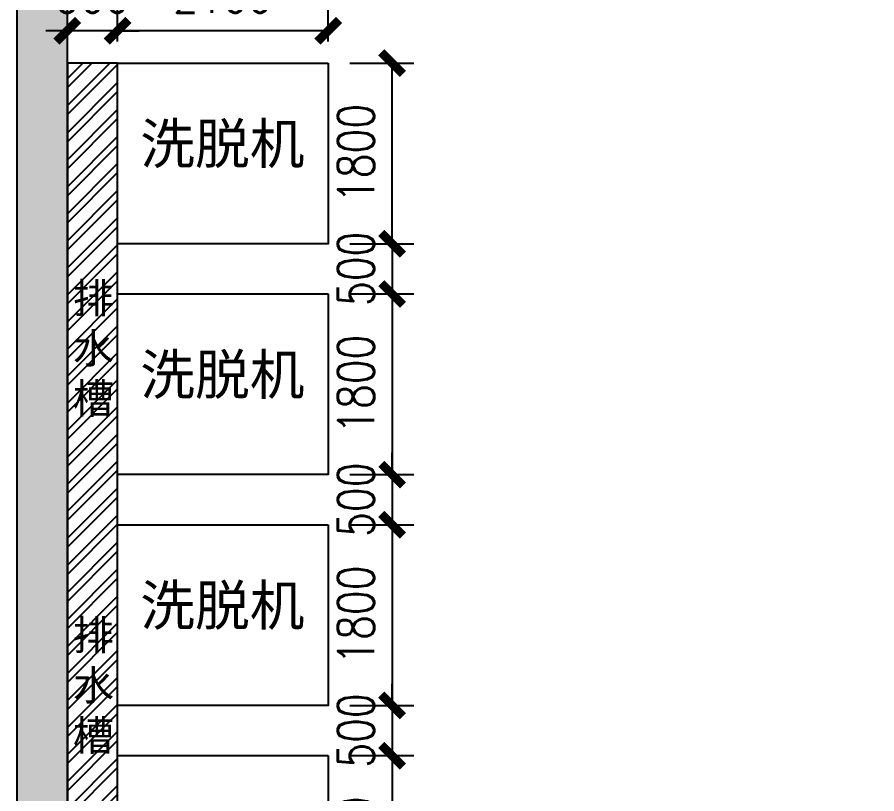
# Model space of a CAD drawing. Header units: millimetres. Extents: x 28866 to 196092, y 16567 to 68963.
# Drawn here: x 111247 to 119815, y 48844 to 56581 of the extents above; entities that cross this region are included whole.
import ezdxf

# ---------------------------------------------------------------- set-up
doc = ezdxf.new("R2010")
doc.units = ezdxf.units.MM
for name, color, linetype in [('font_blue', 142, 'Continuous'), ('font_grey', 254, 'Continuous'), ('green', 122, 'Continuous'), ('wall', 250, 'Continuous')]:
    doc.layers.add(name, color=color, linetype=linetype)
doc.styles.add('ROMANS', font='ROMANS.shx', dxfattribs={"width": 0.8, "bigfont": 'hhztxt.shx'})
doc.styles.get("Standard").update_dxf_attribs({"font": 'arial.ttf', "height": 200})
doc.dimstyles.new('dim1-150', dxfattribs={"dimscale": 180, "dimtxt": 2, "dimasz": 1.2, "dimexe": 1.2, "dimexo": 1.2, "dimgap": 1, "dimtad": 1, "dimdec": 0, "dimdsep": 46, "dimtxsty": 'ROMANS', "dimblk": 'ARCHTICK', "dimcen": 0, "dimadec": 0, "dimazin": 0, "dimtfac": 0.71, "dimtdec": 0, "dimtix": 1, "dimtmove": 0, "dimatfit": 3, "dimldrblk": 'ARCHTICK', "dimfxl": 0, "dimtolj": 1, "dimtzin": 0, "dimarcsym": 0})

# ---------------------------------------------------------------- blocks, each defined once
blk = doc.blocks.new('_ArchTick')
at = {"color": 0, "linetype": 'ByBlock', "const_width": 0.4}
blk.add_lwpolyline([(-0.5, -0.5), (0.5, 0.5)], dxfattribs=at)
blk = doc.blocks.new('*D92')
at = {"layer": 'Defpoints', "color": 0, "transparency": 16777216}
for p in [(111747.4, 56446.3), (111747.4, 56124.3), (112247.4, 56124.3)]:
    blk.add_point(p, dxfattribs=at)
at = {"layer": 'font_grey', "color": 0, "lineweight": -2, "transparency": 16777216}
for p, q in [((111747.4, 56340.3), (111747.4, 56662.3)), ((112247.4, 56340.3), (112247.4, 56662.3)), ((111747.4, 56446.3), (111531.4, 56446.3)), ((112247.4, 56446.3), (111747.4, 56446.3)), ((112247.4, 56446.3), (112463.4, 56446.3))]:
    blk.add_line(p, q, dxfattribs=at)
at = {"layer": 'font_grey', "color": 0, "lineweight": -2, "transparency": 16777216, "xscale": 216, "yscale": 216, "zscale": 216}
blk.add_blockref('_ArchTick', (111747.4, 56446.3), dxfattribs=at)
at = {"layer": 'font_grey', "color": 0, "lineweight": -2, "transparency": 16777216, "xscale": 216, "yscale": 216, "zscale": 216, "rotation": 180}
blk.add_blockref('_ArchTick', (112247.4, 56446.3), dxfattribs=at)
at = {"layer": 'font_grey', "color": 0, "transparency": 16777216, "insert": (111997.4, 56806.3), "char_height": 360, "attachment_point": 5, "style": 'ROMANS'}
blk.add_mtext('\\A1;500', dxfattribs=at)
blk = doc.blocks.new('*D93')
at = {"layer": 'Defpoints', "color": 0, "transparency": 16777216}
for p in [(112247.4, 56446.3), (112247.4, 56123), (114347.4, 56124.3)]:
    blk.add_point(p, dxfattribs=at)
at = {"layer": 'font_grey', "color": 0, "lineweight": -2, "transparency": 16777216}
for p, q in [((112247.4, 56339), (112247.4, 56662.3)), ((114347.4, 56340.3), (114347.4, 56662.3)), ((114347.4, 56446.3), (112247.4, 56446.3))]:
    blk.add_line(p, q, dxfattribs=at)
at = {"layer": 'font_grey', "color": 0, "lineweight": -2, "transparency": 16777216, "xscale": 216, "yscale": 216, "zscale": 216, "rotation": 180}
blk.add_blockref('_ArchTick', (112247.4, 56446.3), dxfattribs=at)
at = {"layer": 'font_grey', "color": 0, "lineweight": -2, "transparency": 16777216, "xscale": 216, "yscale": 216, "zscale": 216}
blk.add_blockref('_ArchTick', (114347.4, 56446.3), dxfattribs=at)
at = {"layer": 'font_grey', "color": 0, "transparency": 16777216, "insert": (113297.4, 56806.3), "char_height": 360, "attachment_point": 5, "style": 'ROMANS'}
blk.add_mtext('\\A1;2100', dxfattribs=at)
blk = doc.blocks.new('*D94')
at = {"layer": 'Defpoints', "color": 0, "transparency": 16777216}
for p in [(114347.4, 56124.3), (114984, 56124.3), (114347.4, 54324.3)]:
    blk.add_point(p, dxfattribs=at)
at = {"layer": 'font_grey', "color": 0, "lineweight": -2, "transparency": 16777216}
for p, q in [((114563.4, 56124.3), (115200, 56124.3)), ((114984, 54324.3), (114984, 56124.3)), ((114563.4, 54324.3), (115200, 54324.3))]:
    blk.add_line(p, q, dxfattribs=at)
at = {"layer": 'font_grey', "color": 0, "lineweight": -2, "transparency": 16777216, "xscale": 216, "yscale": 216, "zscale": 216}
for p, rotation in [((114984, 56124.3), 90), ((114984, 54324.3), 270)]:
    blk.add_blockref('_ArchTick', p, dxfattribs=dict(at, rotation=rotation))
at = {"layer": 'font_grey', "color": 0, "transparency": 16777216, "insert": (114624, 55224.3), "char_height": 360, "attachment_point": 5, "rotation": 90, "style": 'ROMANS'}
blk.add_mtext('\\A1;1800', dxfattribs=at)
blk = doc.blocks.new('*D95')
at = {"layer": 'Defpoints', "color": 0, "transparency": 16777216}
for p in [(114347.4, 54324.3), (114347.4, 53824.3), (114984, 53824.3)]:
    blk.add_point(p, dxfattribs=at)
at = {"layer": 'font_grey', "color": 0, "lineweight": -2, "transparency": 16777216}
for p, q in [((114984, 54324.3), (114984, 54540.3)), ((114563.4, 54324.3), (115200, 54324.3)), ((114984, 54324.3), (114984, 53824.3)), ((114563.4, 53824.3), (115200, 53824.3)), ((114984, 53824.3), (114984, 53608.3))]:
    blk.add_line(p, q, dxfattribs=at)
at = {"layer": 'font_grey', "color": 0, "lineweight": -2, "transparency": 16777216, "xscale": 216, "yscale": 216, "zscale": 216}
for p, rotation in [((114984, 54324.3), 270), ((114984, 53824.3), 90)]:
    blk.add_blockref('_ArchTick', p, dxfattribs=dict(at, rotation=rotation))
at = {"layer": 'font_grey', "color": 0, "transparency": 16777216, "insert": (114624, 54074.3), "char_height": 360, "attachment_point": 5, "rotation": 90, "style": 'ROMANS'}
blk.add_mtext('\\A1;500', dxfattribs=at)
blk = doc.blocks.new('*D96')
at = {"layer": 'Defpoints', "color": 0, "transparency": 16777216}
for p in [(114347.4, 53824.3), (114347.4, 52024.3), (114984, 52024.3)]:
    blk.add_point(p, dxfattribs=at)
at = {"layer": 'font_grey', "color": 0, "lineweight": -2, "transparency": 16777216}
for p, q in [((114563.4, 53824.3), (115200, 53824.3)), ((114984, 53824.3), (114984, 52024.3)), ((114563.4, 52024.3), (115200, 52024.3))]:
    blk.add_line(p, q, dxfattribs=at)
at = {"layer": 'font_grey', "color": 0, "lineweight": -2, "transparency": 16777216, "xscale": 216, "yscale": 216, "zscale": 216}
for p, rotation in [((114984, 53824.3), 90), ((114984, 52024.3), 270)]:
    blk.add_blockref('_ArchTick', p, dxfattribs=dict(at, rotation=rotation))
at = {"layer": 'font_grey', "color": 0, "transparency": 16777216, "insert": (114624, 52924.3), "char_height": 360, "attachment_point": 5, "rotation": 90, "style": 'ROMANS'}
blk.add_mtext('\\A1;1800', dxfattribs=at)
blk = doc.blocks.new('*D97')
at = {"layer": 'Defpoints', "color": 0, "transparency": 16777216}
for p in [(114347.4, 52024.3), (114347.4, 51524.3), (114984, 51524.3)]:
    blk.add_point(p, dxfattribs=at)
at = {"layer": 'font_grey', "color": 0, "lineweight": -2, "transparency": 16777216}
for p, q in [((114984, 52024.3), (114984, 52240.3)), ((114563.4, 52024.3), (115200, 52024.3)), ((114984, 52024.3), (114984, 51524.3)), ((114563.4, 51524.3), (115200, 51524.3)), ((114984, 51524.3), (114984, 51308.3))]:
    blk.add_line(p, q, dxfattribs=at)
at = {"layer": 'font_grey', "color": 0, "lineweight": -2, "transparency": 16777216, "xscale": 216, "yscale": 216, "zscale": 216}
for p, rotation in [((114984, 52024.3), 270), ((114984, 51524.3), 90)]:
    blk.add_blockref('_ArchTick', p, dxfattribs=dict(at, rotation=rotation))
at = {"layer": 'font_grey', "color": 0, "transparency": 16777216, "insert": (114624, 51774.3), "char_height": 360, "attachment_point": 5, "rotation": 90, "style": 'ROMANS'}
blk.add_mtext('\\A1;500', dxfattribs=at)
blk = doc.blocks.new('*D98')
at = {"layer": 'Defpoints', "color": 0, "transparency": 16777216}
for p in [(114347.4, 51524.3), (114347.4, 49724.3), (114984, 49724.3)]:
    blk.add_point(p, dxfattribs=at)
at = {"layer": 'font_grey', "color": 0, "lineweight": -2, "transparency": 16777216}
for p, q in [((114563.4, 51524.3), (115200, 51524.3)), ((114984, 51524.3), (114984, 49724.3)), ((114563.4, 49724.3), (115200, 49724.3))]:
    blk.add_line(p, q, dxfattribs=at)
at = {"layer": 'font_grey', "color": 0, "lineweight": -2, "transparency": 16777216, "xscale": 216, "yscale": 216, "zscale": 216}
for p, rotation in [((114984, 51524.3), 90), ((114984, 49724.3), 270)]:
    blk.add_blockref('_ArchTick', p, dxfattribs=dict(at, rotation=rotation))
at = {"layer": 'font_grey', "color": 0, "transparency": 16777216, "insert": (114624, 50624.3), "char_height": 360, "attachment_point": 5, "rotation": 90, "style": 'ROMANS'}
blk.add_mtext('\\A1;1800', dxfattribs=at)
blk = doc.blocks.new('*D107')
at = {"layer": 'Defpoints', "color": 0, "transparency": 16777216}
for p in [(114347.4, 49724.3), (114347.4, 49224.3), (114984, 49224.3)]:
    blk.add_point(p, dxfattribs=at)
at = {"layer": 'font_grey', "color": 0, "lineweight": -2, "transparency": 16777216}
for p, q in [((114984, 49724.3), (114984, 49940.3)), ((114563.4, 49724.3), (115200, 49724.3)), ((114984, 49724.3), (114984, 49224.3)), ((114563.4, 49224.3), (115200, 49224.3)), ((114984, 49224.3), (114984, 49008.3))]:
    blk.add_line(p, q, dxfattribs=at)
at = {"layer": 'font_grey', "color": 0, "lineweight": -2, "transparency": 16777216, "xscale": 216, "yscale": 216, "zscale": 216}
for p, rotation in [((114984, 49724.3), 270), ((114984, 49224.3), 90)]:
    blk.add_blockref('_ArchTick', p, dxfattribs=dict(at, rotation=rotation))
at = {"layer": 'font_grey', "color": 0, "transparency": 16777216, "insert": (114624, 49474.3), "char_height": 360, "attachment_point": 5, "rotation": 90, "style": 'ROMANS'}
blk.add_mtext('\\A1;500', dxfattribs=at)
blk = doc.blocks.new('*D108')
at = {"layer": 'Defpoints', "color": 0, "transparency": 16777216}
for p in [(114347.4, 49224.3), (114347.4, 47424.3), (114984, 47424.3)]:
    blk.add_point(p, dxfattribs=at)
at = {"layer": 'font_grey', "color": 0, "lineweight": -2, "transparency": 16777216}
for p, q in [((114563.4, 49224.3), (115200, 49224.3)), ((114984, 49224.3), (114984, 47424.3)), ((114563.4, 47424.3), (115200, 47424.3))]:
    blk.add_line(p, q, dxfattribs=at)
at = {"layer": 'font_grey', "color": 0, "lineweight": -2, "transparency": 16777216, "xscale": 216, "yscale": 216, "zscale": 216}
for p, rotation in [((114984, 49224.3), 90), ((114984, 47424.3), 270)]:
    blk.add_blockref('_ArchTick', p, dxfattribs=dict(at, rotation=rotation))
at = {"layer": 'font_grey', "color": 0, "transparency": 16777216, "insert": (114624, 48324.3), "char_height": 360, "attachment_point": 5, "rotation": 90, "style": 'ROMANS'}
blk.add_mtext('\\A1;1800', dxfattribs=at)

msp = doc.modelspace()

# ---------------------------------------------------------------- hatches: boundary and pattern name
at = {"layer": 'wall'}
h = msp.add_hatch(dxfattribs=at)
h.set_pattern_fill('AR-B816', color=256)
h.set_pattern_definition([(0, (42207.01, 0), (0, 203.2), []), (90, (42207.01, 0), (-203.2, 203.2), [203.2, -203.2])])
h.paths.add_polyline_path([(128247.4, 17067.2), (128247.4, 16567.2), (137247.4, 16567.2), (137247.4, 67567.2), (111247.4, 67567.2), (111247.4, 16567.2), (120247.4, 16567.2), (120247.4, 17067.2), (111747.4, 17067.2), (111747.4, 67067.2), (136747.4, 67067.2), (136747.4, 17067.2)])
h = msp.add_hatch(dxfattribs=at)
h.set_pattern_fill('ANSI32', color=9, scale=20)
h.set_pattern_definition([(45, (42207.01, -6027.37), (-134.70384, 134.70384), []), (45, (42296.81, -6027.37), (-134.70384, 134.70384), [])])
h.paths.add_polyline_path([(111747.4, 35924.3), (112247.4, 35924.3), (112247.4, 56124.3), (111747.4, 56124.3)])
h.paths.add_polyline_path([(111705, 38643.9), (112290.7, 38643.9), (112290.7, 40325.1), (111705, 40325.1)], flags=9)
h.paths.add_polyline_path([(111705, 41979.3), (112290.7, 41979.3), (112290.7, 43660.6), (111705, 43660.6)], flags=9)
h.paths.add_polyline_path([(111705, 45650.5), (112290.7, 45650.5), (112290.7, 47331.8), (111705, 47331.8)], flags=9)
h.paths.add_polyline_path([(111705, 48985.9), (112290.7, 48985.9), (112290.7, 50667.2), (111705, 50667.2)], flags=9)
h.paths.add_polyline_path([(111705, 52343.7), (112290.7, 52343.7), (112290.7, 54025), (111705, 54025)], flags=9)

# ---------------------------------------------------------------- linework, layer by layer
at = {"layer": 'green'}
for points in [[(112247.4, 56124.3), (111747.4, 56124.3), (111747.4, 35924.3), (112247.4, 35924.3)], [(114347.4, 56124.3), (114347.4, 54324.3), (112247.4, 54324.3), (112247.4, 56124.3)], [(114347.4, 53824.3), (114347.4, 52024.3), (112247.4, 52024.3), (112247.4, 53824.3)], [(114347.4, 51524.3), (114347.4, 49724.3), (112247.4, 49724.3), (112247.4, 51524.3)], [(114347.4, 49224.3), (114347.4, 47424.3), (112247.4, 47424.3), (112247.4, 49224.3)]]:
    msp.add_lwpolyline(points, close=True, dxfattribs=at)
at = {"layer": 'wall'}
for points in [[(120247.4, 16567.2), (111247.4, 16567.2), (111247.4, 67567.2), (137247.4, 67567.2), (137247.4, 16567.2), (128247.4, 16567.2)], [(120247.4, 17067.2), (111747.4, 17067.2), (111747.4, 67067.2), (136747.4, 67067.2), (136747.4, 17067.2), (128247.4, 17067.2)]]:
    msp.add_lwpolyline(points, dxfattribs=at)

# ---------------------------------------------------------------- texts
at = {"layer": 'font_blue', "attachment_point": 1}
for s, width, insert, char_height in [('洗脱机', 1947.918, (112474, 55521.4), 400), ('排水槽', 575.866, (111801.7, 53933.2), 300), ('洗脱机', 1947.918, (112474, 53221.4), 400), ('洗脱机', 1947.918, (112474, 50921.4), 400), ('排水槽', 575.866, (111801.7, 50575.4), 300)]:
    msp.add_mtext_dynamic_manual_height_columns(s, width=width, gutter_width=500, heights=[0], dxfattribs=dict(at, insert=insert, char_height=char_height))

# ---------------------------------------------------------------- dimensions: what is measured, and where the dimension line sits
at = {"layer": 'font_grey'}
for base, p1, p2, picture, middle in [((111747.4, 56446.3), (112247.4, 56124.3), (111747.4, 56124.3), '*D92', (111997.4, 56806.3)), ((112247.4, 56446.3), (114347.4, 56124.3), (112247.4, 56123), '*D93', (113297.4, 56806.3))]:
    dim = msp.add_linear_dim(base=base, p1=p1, p2=p2, dimstyle='dim1-150', dxfattribs=at)
    dim.commit()
    dim.dimension.update_dxf_attribs({"geometry": picture, "text_midpoint": middle})
for base, p1, p2, picture, middle in [((114984, 56124.3), (114347.4, 54324.3), (114347.4, 56124.3), '*D94', (114624, 55224.3)), ((114984, 53824.3), (114347.4, 54324.3), (114347.4, 53824.3), '*D95', (114624, 54074.3)), ((114984, 52024.3), (114347.4, 53824.3), (114347.4, 52024.3), '*D96', (114624, 52924.3)), ((114984, 51524.3), (114347.4, 52024.3), (114347.4, 51524.3), '*D97', (114624, 51774.3)), ((114984, 49724.3), (114347.4, 51524.3), (114347.4, 49724.3), '*D98', (114624, 50624.3)), ((114984, 47424.3), (114347.4, 49224.3), (114347.4, 47424.3), '*D108', (114624, 48324.3))]:
    dim = msp.add_linear_dim(base=base, p1=p1, p2=p2, angle=90, dimstyle='dim1-150', dxfattribs=at)
    dim.commit()
    dim.dimension.update_dxf_attribs({"geometry": picture, "text_midpoint": middle})
dim = msp.add_linear_dim(base=(114984, 49224.3), p1=(114347.4, 49724.3), p2=(114347.4, 49224.3), angle=90, dimstyle='dim1-150', override={"dimscale": 180}, dxfattribs=at)
dim.commit()
dim.dimension.update_dxf_attribs({"geometry": '*D107', "text_midpoint": (114624, 49474.3)})

doc.saveas('drawing.dxf')
